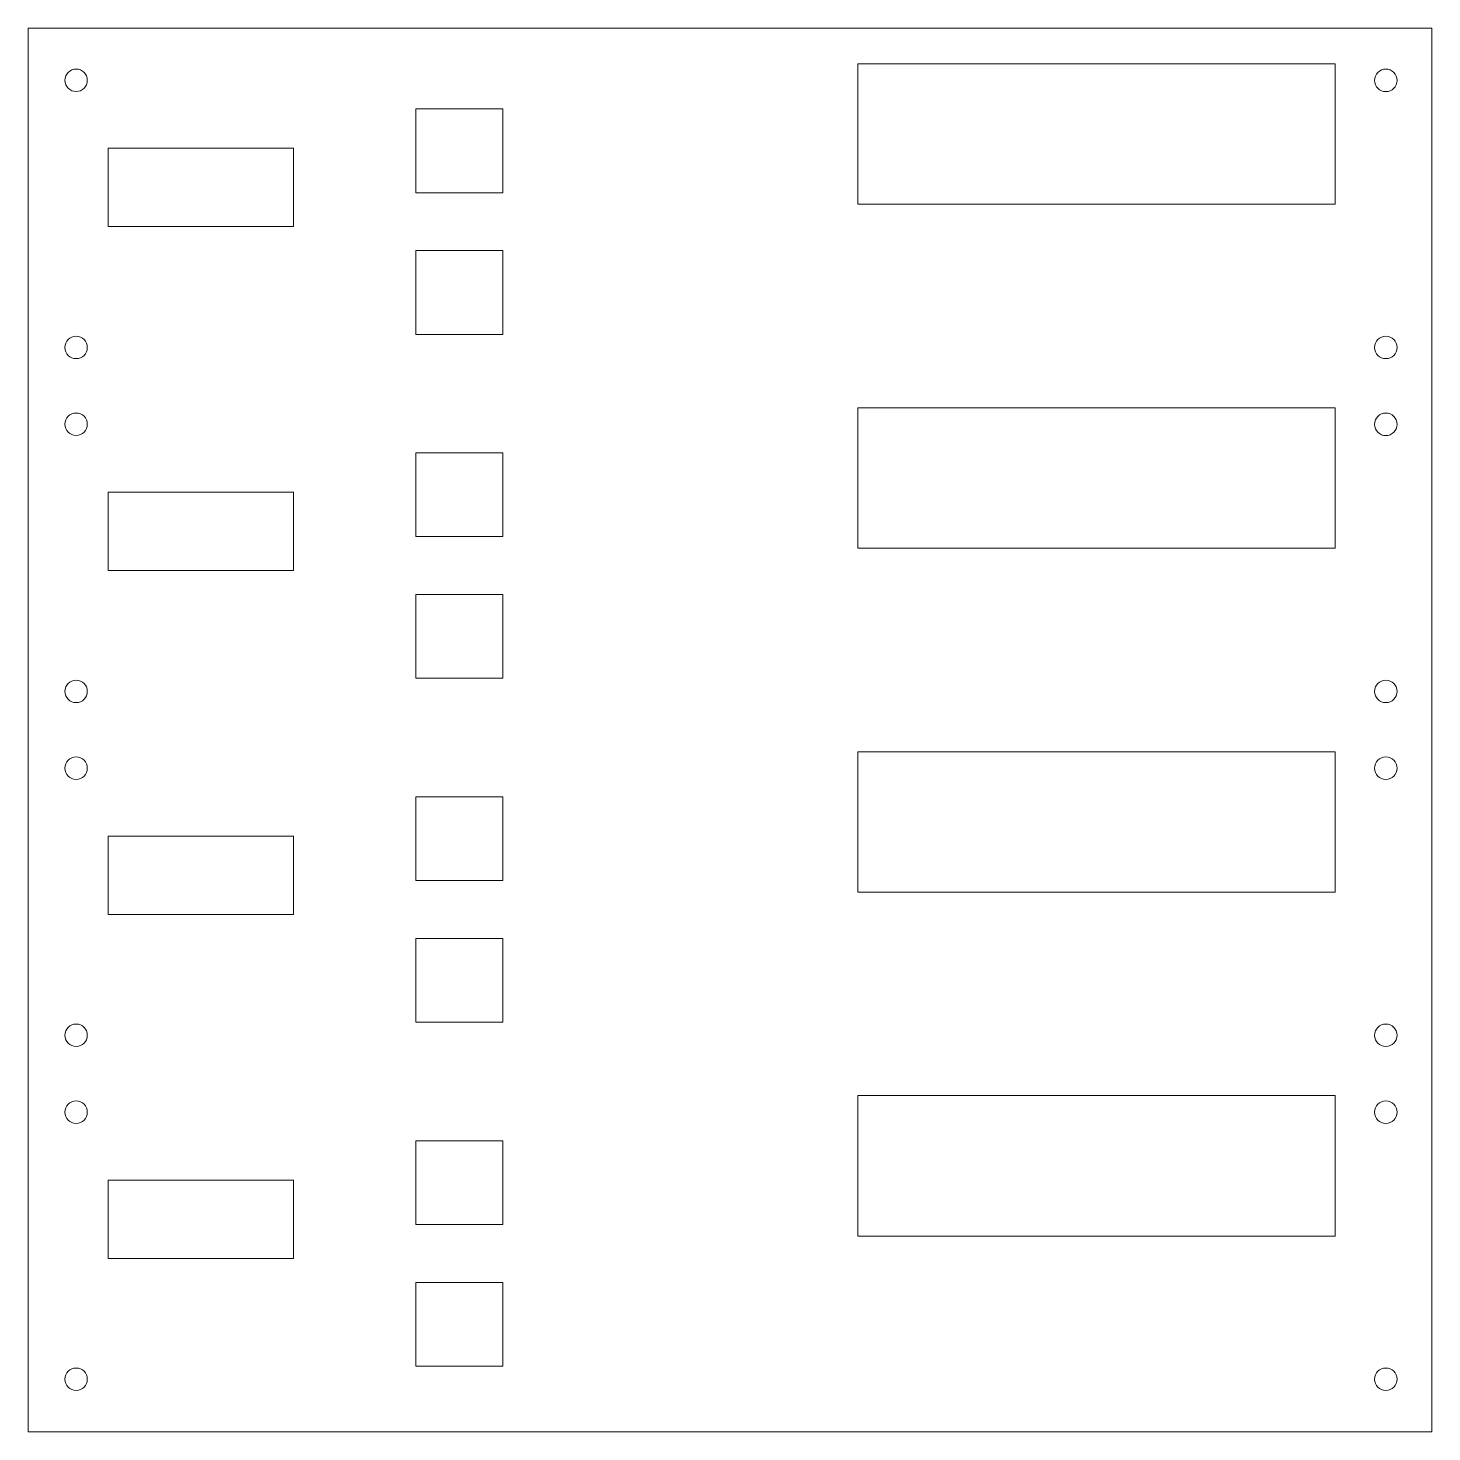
# Model space of a CAD drawing. Header units: millimetres. Extents: x 5 to 205, y -205 to -5.
import ezdxf

# ---------------------------------------------------------------- set-up
doc = ezdxf.new("R2010")
doc.units = ezdxf.units.MM
doc.header["$MEASUREMENT"] = 0
doc.layers.add('Layer 1', color=7, linetype='Continuous')

# ---------------------------------------------------------------- blocks, each defined once
blk = doc.blocks.new('block 3')
at = {"layer": 'Layer 1', "color": 250, "lineweight": 18, "true_color": 0x1c1c1b}
for points in [[(190.93, -29.9), (122.93, -29.9), (122.93, -9.9), (190.93, -9.9), (190.93, -29.9)], [(72.36, -28.26), (59.96, -28.26), (59.96, -16.32), (72.36, -16.32), (72.36, -28.26)], [(42.53, -33.08), (16.13, -33.08), (16.13, -21.92), (42.53, -21.92), (42.53, -33.08)], [(72.36, -48.44), (59.96, -48.44), (59.96, -36.5), (72.36, -36.5), (72.36, -48.44)]]:
    blk.add_lwpolyline(points, dxfattribs=at)
for points in [[(13.15, -12.25), (13.15, -13.13), (12.43, -13.85), (11.55, -13.85), (10.66, -13.85), (9.95, -13.13), (9.95, -12.25), (9.95, -11.36), (10.66, -10.65), (11.55, -10.65), (12.43, -10.65), (13.15, -11.36), (13.15, -12.25)], [(199.75, -12.26), (199.75, -13.14), (199.03, -13.86), (198.15, -13.86), (197.27, -13.86), (196.55, -13.14), (196.55, -12.26), (196.55, -11.37), (197.27, -10.65), (198.15, -10.65), (199.03, -10.65), (199.75, -11.37), (199.75, -12.26)], [(13.15, -50.3), (13.15, -51.19), (12.43, -51.9), (11.55, -51.9), (10.66, -51.9), (9.95, -51.19), (9.95, -50.3), (9.95, -49.42), (10.66, -48.7), (11.55, -48.7), (12.43, -48.7), (13.15, -49.42), (13.15, -50.3)], [(199.75, -50.3), (199.75, -51.19), (199.03, -51.9), (198.15, -51.9), (197.27, -51.9), (196.55, -51.19), (196.55, -50.3), (196.55, -49.42), (197.27, -48.7), (198.15, -48.7), (199.03, -48.7), (199.75, -49.42), (199.75, -50.3)]]:
    blk.add_open_spline(points, degree=3, knots=[0, 0, 0, 0, 1, 1, 1, 2, 2, 2, 3, 3, 3, 4, 4, 4, 4], dxfattribs=at)
blk = doc.blocks.new('block 4')
at = {"layer": 'Layer 1', "color": 250, "lineweight": 18, "true_color": 0x1c1c1b}
for points in [[(190.93, -78.9), (122.93, -78.9), (122.93, -58.9), (190.93, -58.9), (190.93, -78.9)], [(72.36, -77.26), (59.96, -77.26), (59.96, -65.32), (72.36, -65.32), (72.36, -77.26)], [(42.53, -82.08), (16.13, -82.08), (16.13, -70.92), (42.53, -70.92), (42.53, -82.08)], [(72.36, -97.44), (59.96, -97.44), (59.96, -85.5), (72.36, -85.5), (72.36, -97.44)]]:
    blk.add_lwpolyline(points, dxfattribs=at)
for points in [[(13.15, -61.25), (13.15, -62.13), (12.43, -62.85), (11.55, -62.85), (10.66, -62.85), (9.95, -62.13), (9.95, -61.25), (9.95, -60.36), (10.66, -59.65), (11.55, -59.65), (12.43, -59.65), (13.15, -60.36), (13.15, -61.25)], [(199.75, -61.26), (199.75, -62.14), (199.03, -62.86), (198.15, -62.86), (197.27, -62.86), (196.55, -62.14), (196.55, -61.26), (196.55, -60.37), (197.27, -59.65), (198.15, -59.65), (199.03, -59.65), (199.75, -60.37), (199.75, -61.26)], [(13.15, -99.3), (13.15, -100.19), (12.43, -100.9), (11.55, -100.9), (10.66, -100.9), (9.95, -100.19), (9.95, -99.3), (9.95, -98.42), (10.66, -97.7), (11.55, -97.7), (12.43, -97.7), (13.15, -98.42), (13.15, -99.3)], [(199.75, -99.3), (199.75, -100.19), (199.03, -100.9), (198.15, -100.9), (197.27, -100.9), (196.55, -100.19), (196.55, -99.3), (196.55, -98.42), (197.27, -97.7), (198.15, -97.7), (199.03, -97.7), (199.75, -98.42), (199.75, -99.3)]]:
    blk.add_open_spline(points, degree=3, knots=[0, 0, 0, 0, 1, 1, 1, 2, 2, 2, 3, 3, 3, 4, 4, 4, 4], dxfattribs=at)
blk = doc.blocks.new('block 5')
at = {"layer": 'Layer 1', "color": 250, "lineweight": 18, "true_color": 0x1c1c1b}
for points in [[(190.93, -127.9), (122.93, -127.9), (122.93, -107.9), (190.93, -107.9), (190.93, -127.9)], [(72.36, -126.26), (59.96, -126.26), (59.96, -114.32), (72.36, -114.32), (72.36, -126.26)], [(42.53, -131.08), (16.13, -131.08), (16.13, -119.92), (42.53, -119.92), (42.53, -131.08)], [(72.36, -146.44), (59.96, -146.44), (59.96, -134.5), (72.36, -134.5), (72.36, -146.44)]]:
    blk.add_lwpolyline(points, dxfattribs=at)
for points in [[(13.15, -110.25), (13.15, -111.13), (12.43, -111.85), (11.55, -111.85), (10.66, -111.85), (9.95, -111.13), (9.95, -110.25), (9.95, -109.36), (10.66, -108.65), (11.55, -108.65), (12.43, -108.65), (13.15, -109.36), (13.15, -110.25)], [(199.75, -110.26), (199.75, -111.14), (199.03, -111.86), (198.15, -111.86), (197.27, -111.86), (196.55, -111.14), (196.55, -110.26), (196.55, -109.37), (197.27, -108.65), (198.15, -108.65), (199.03, -108.65), (199.75, -109.37), (199.75, -110.26)], [(13.15, -148.3), (13.15, -149.19), (12.43, -149.9), (11.55, -149.9), (10.66, -149.9), (9.95, -149.19), (9.95, -148.3), (9.95, -147.42), (10.66, -146.7), (11.55, -146.7), (12.43, -146.7), (13.15, -147.42), (13.15, -148.3)], [(199.75, -148.3), (199.75, -149.19), (199.03, -149.9), (198.15, -149.9), (197.27, -149.9), (196.55, -149.19), (196.55, -148.3), (196.55, -147.42), (197.27, -146.7), (198.15, -146.7), (199.03, -146.7), (199.75, -147.42), (199.75, -148.3)]]:
    blk.add_open_spline(points, degree=3, knots=[0, 0, 0, 0, 1, 1, 1, 2, 2, 2, 3, 3, 3, 4, 4, 4, 4], dxfattribs=at)
blk = doc.blocks.new('block 6')
at = {"layer": 'Layer 1', "color": 250, "lineweight": 18, "true_color": 0x1c1c1b}
for points in [[(190.93, -176.9), (122.93, -176.9), (122.93, -156.9), (190.93, -156.9), (190.93, -176.9)], [(72.36, -175.26), (59.96, -175.26), (59.96, -163.32), (72.36, -163.32), (72.36, -175.26)], [(42.53, -180.08), (16.13, -180.08), (16.13, -168.92), (42.53, -168.92), (42.53, -180.08)], [(72.36, -195.44), (59.96, -195.44), (59.96, -183.5), (72.36, -183.5), (72.36, -195.44)]]:
    blk.add_lwpolyline(points, dxfattribs=at)
for points in [[(13.15, -159.25), (13.15, -160.13), (12.43, -160.85), (11.55, -160.85), (10.66, -160.85), (9.95, -160.13), (9.95, -159.25), (9.95, -158.36), (10.66, -157.65), (11.55, -157.65), (12.43, -157.65), (13.15, -158.36), (13.15, -159.25)], [(199.75, -159.26), (199.75, -160.14), (199.03, -160.86), (198.15, -160.86), (197.27, -160.86), (196.55, -160.14), (196.55, -159.26), (196.55, -158.37), (197.27, -157.65), (198.15, -157.65), (199.03, -157.65), (199.75, -158.37), (199.75, -159.26)], [(13.15, -197.3), (13.15, -198.19), (12.43, -198.9), (11.55, -198.9), (10.66, -198.9), (9.95, -198.19), (9.95, -197.3), (9.95, -196.42), (10.66, -195.7), (11.55, -195.7), (12.43, -195.7), (13.15, -196.42), (13.15, -197.3)], [(199.75, -197.3), (199.75, -198.19), (199.03, -198.9), (198.15, -198.9), (197.27, -198.9), (196.55, -198.19), (196.55, -197.3), (196.55, -196.42), (197.27, -195.7), (198.15, -195.7), (199.03, -195.7), (199.75, -196.42), (199.75, -197.3)]]:
    blk.add_open_spline(points, degree=3, knots=[0, 0, 0, 0, 1, 1, 1, 2, 2, 2, 3, 3, 3, 4, 4, 4, 4], dxfattribs=at)
blk = doc.blocks.new('block 2')
at = {"layer": 'Layer 1', "color": 250, "lineweight": 18, "true_color": 0x1c1c1b}
blk.add_lwpolyline([(204.71, -204.81), (4.71, -204.81), (4.71, -4.81), (204.71, -4.81), (204.71, -204.81)], dxfattribs=at)
at = {"layer": 'Layer 1'}
for name in ['block 3', 'block 4', 'block 5', 'block 6']:
    blk.add_blockref(name, (0, 0), dxfattribs=at)

msp = doc.modelspace()

# ---------------------------------------------------------------- block references
at = {"layer": 'Layer 1'}
msp.add_blockref('block 2', (0, 0), dxfattribs=at)

doc.saveas('drawing.dxf')
